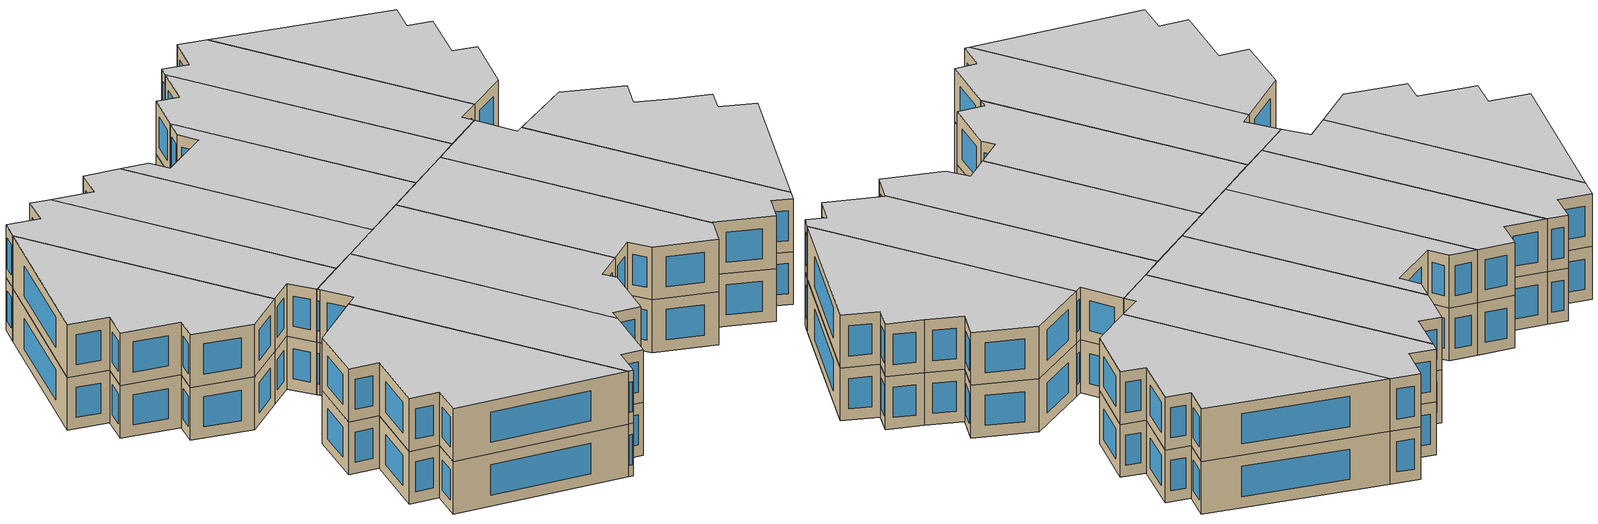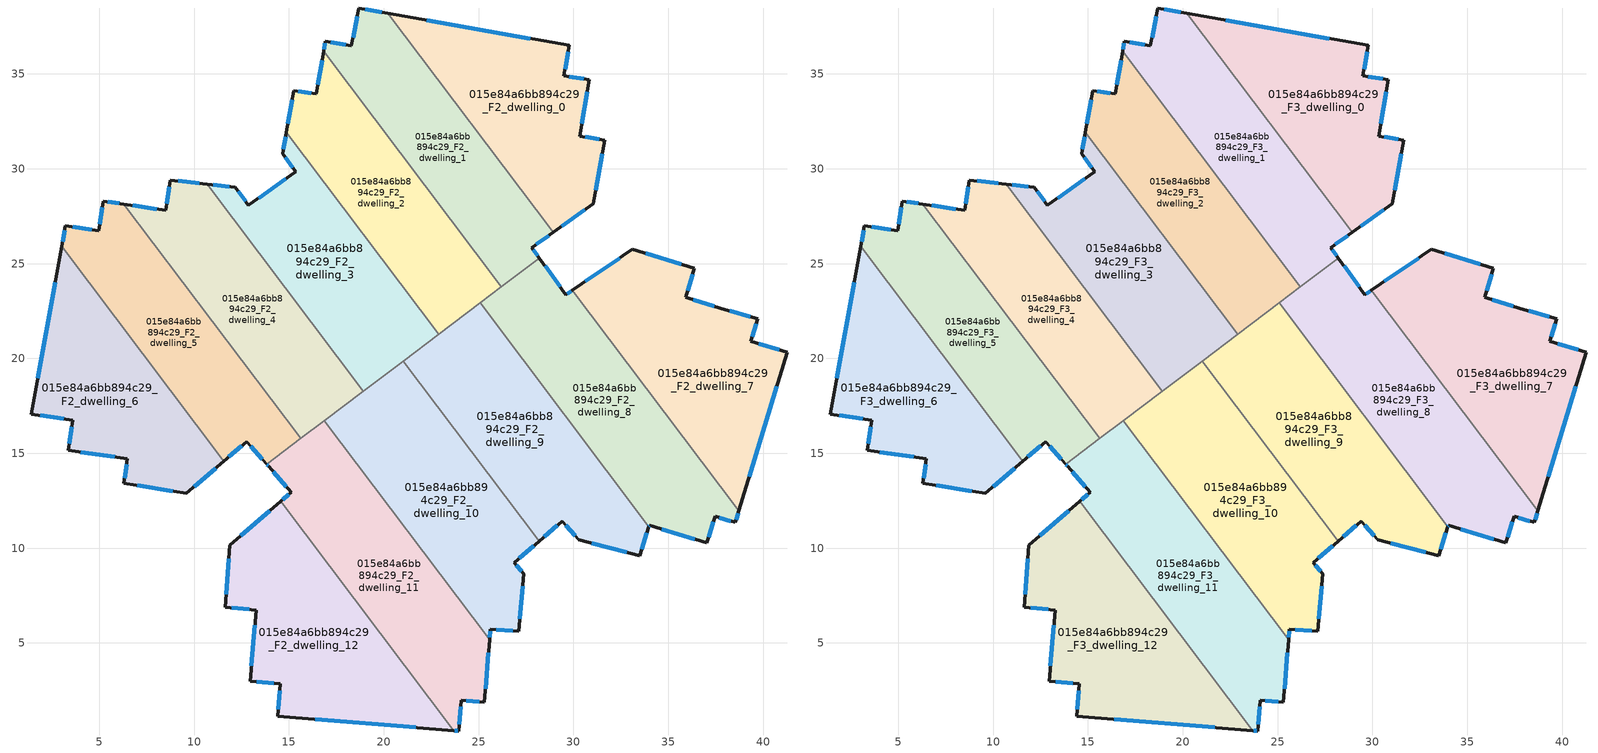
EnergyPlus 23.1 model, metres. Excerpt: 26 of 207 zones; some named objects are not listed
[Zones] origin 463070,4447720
015e84a6bb894c29_F2_dwelling_0
 floor to 015e84a6bb894c29_F1_dwelling_0 (EU_floor_Construction): 29.77,36.5 29.5,34.91 30.83,34.69 30.33,31.73 31.64,31.51 31.04,28.15 28.94,26.65 20.22,38.21 z6
 wall outside (EU_wall_Construction): 28.94,26.65 31.04,28.15 31.64,31.51 30.33,31.73 30.83,34.69 29.5,34.91 29.77,36.5 20.22,38.21 z6:9
 wall to 015e84a6bb894c29_F2_dwelling_1 (EU_wall_Construction): 20.22,38.21 28.94,26.65 z6:9
 window (EU_Window_Construction): 30.44,32.36 30.72,34.05 / 31.36,31.56 30.61,31.68 / 31.17,28.87 31.51,30.79 / 29.39,26.97 30.59,27.83 / 27.73,36.87 22.26,37.84 / 29.56,35.25 29.72,36.16 / 30.54,34.73 29.79,34.86 z6.64:8.36
015e84a6bb894c29_F2_dwelling_1
 floor to 015e84a6bb894c29_F1_dwelling_1 (EU_floor_Construction): 20.22,38.21 28.94,26.65 27.81,25.84 28.21,25.29 26.21,23.78 16.83,36.2 16.92,36.72 18.3,36.49 18.69,38.48 z6
 wall outside (EU_wall_Construction): 20.22,38.21 18.69,38.48 18.3,36.49 16.92,36.72 16.83,36.2 / 28.21,25.29 27.81,25.84 28.94,26.65 z6:9
 wall to 015e84a6bb894c29_F2_dwelling_2 (EU_wall_Construction): 16.83,36.2 26.21,23.78 z6:9
 wall to 015e84a6bb894c29_F2_dwelling_8 (EU_wall_Construction): 26.21,23.78 28.21,25.29 z6:9
 window (EU_Window_Construction): 19.89,38.26 19.02,38.42 / 28.05,26.02 28.69,26.48 / 28.12,25.41 27.89,25.73 / 16.9,36.61 16.85,36.31 / 18,36.54 17.21,36.67 / 18.61,38.05 18.38,36.92 z6.64:8.36
015e84a6bb894c29_F2_dwelling_10
 floor to 015e84a6bb894c29_F1_dwelling_10 (EU_floor_Construction): 21.02,19.86 28.19,10.36 26.87,9.23 27.37,8.64 27.12,5.61 25.62,5.73 25.58,5.18 16.86,16.72 z6
 wall outside (EU_wall_Construction): 25.58,5.18 25.62,5.73 27.12,5.61 27.37,8.64 26.87,9.23 28.19,10.36 z6:9
 wall to 015e84a6bb894c29_F2_dwelling_11 (EU_wall_Construction): 16.86,16.72 25.58,5.18 z6:9
 wall to 015e84a6bb894c29_F2_dwelling_9 (EU_wall_Construction): 28.19,10.36 21.02,19.86 z6:9
 wall to 015e84a6bb894c29_F2_dwelling_3 (EU_wall_Construction): 21.02,19.86 18.92,18.28 z6:9
 wall to 015e84a6bb894c29_F2_dwelling_4 (EU_wall_Construction): 18.92,18.28 16.86,16.73 z6:9
 window (EU_Window_Construction): 25.59,5.3 25.61,5.61 / 27.16,9.48 27.91,10.12 / 27.27,8.77 26.98,9.11 / 27.17,6.26 27.32,7.99 / 25.94,5.71 26.8,5.64 z6.64:8.36
015e84a6bb894c29_F2_dwelling_11
 floor to 015e84a6bb894c29_F1_dwelling_11 (EU_floor_Construction): 16.86,16.72 25.58,5.18 25.31,1.88 24.1,1.98 23.96,0.36 23.68,0.38 14.56,12.46 15.11,12.93 13.92,14.31 13.82,14.43 z6
 wall outside (EU_wall_Construction): 23.68,0.38 23.96,0.36 24.1,1.98 25.31,1.88 25.58,5.18 / 13.82,14.43 13.92,14.31 15.11,12.93 14.56,12.46 z6:9
 wall to 015e84a6bb894c29_F2_dwelling_12 (EU_wall_Construction): 14.56,12.46 23.68,0.38 z6:9
 wall to 015e84a6bb894c29_F2_dwelling_5 (EU_wall_Construction): 15.61,15.78 13.82,14.43 z6:9
 wall to 015e84a6bb894c29_F2_dwelling_4 (EU_wall_Construction): 16.86,16.72 15.61,15.78 z6:9
 window (EU_Window_Construction): 23.74,0.38 23.9,0.36 / 14.99,12.83 14.68,12.56 / 14.18,14.02 14.86,13.23 / 13.84,14.41 13.9,14.34 / 25.36,2.59 25.52,4.47 / 24.36,1.96 25.05,1.9 / 23.99,0.7 24.07,1.63 z6.64:8.36
015e84a6bb894c29_F2_dwelling_12
 floor to 015e84a6bb894c29_F1_dwelling_12 (EU_floor_Construction): 14.56,12.46 23.68,0.38 14.4,1.14 14.55,2.86 12.96,2.99 13.27,6.74 11.63,6.88 11.88,10.15 z6
 wall outside (EU_wall_Construction): 14.56,12.46 11.88,10.15 11.63,6.88 13.27,6.74 12.96,2.99 14.55,2.86 14.4,1.14 23.68,0.38 z6:9
 window (EU_Window_Construction): 13.2,5.93 13.02,3.79 / 11.98,6.85 12.92,6.77 / 11.82,9.45 11.68,7.58 / 13.99,11.97 12.45,10.65 / 16.39,0.97 21.69,0.54 / 14.52,2.49 14.44,1.5 / 13.3,2.96 14.21,2.88 z6.64:8.36
015e84a6bb894c29_F2_dwelling_2
 floor to 015e84a6bb894c29_F1_dwelling_2 (EU_floor_Construction): 16.83,36.2 26.21,23.78 22.89,21.28 14.86,31.91 15.25,34.12 16.45,33.95 z6
 wall outside (EU_wall_Construction): 16.83,36.2 16.45,33.95 15.25,34.12 14.86,31.91 z6:9
 wall to 015e84a6bb894c29_F2_dwelling_3 (EU_wall_Construction): 14.86,31.91 22.89,21.28 z6:9
 wall to 015e84a6bb894c29_F2_dwelling_9 (EU_wall_Construction): 22.89,21.28 25.08,22.93 z6:9
 wall to 015e84a6bb894c29_F2_dwelling_8 (EU_wall_Construction): 25.08,22.92 26.21,23.78 z6:9
 window (EU_Window_Construction): 15.16,33.65 14.94,32.39 / 16.19,33.99 15.5,34.08 / 16.75,35.72 16.53,34.43 z6.64:8.36
015e84a6bb894c29_F2_dwelling_3
 floor to 015e84a6bb894c29_F1_dwelling_3 (EU_floor_Construction): 15.35,29.85 14.67,30.8 14.86,31.91 22.89,21.28 18.92,18.28 10.68,29.19 12.17,29.02 12.87,28.07 z6
 wall outside (EU_wall_Construction): 14.86,31.91 14.67,30.8 15.35,29.85 12.87,28.07 12.17,29.02 10.68,29.19 z6:9
 wall to 015e84a6bb894c29_F2_dwelling_4 (EU_wall_Construction): 10.68,29.19 18.92,18.28 z6:9
 wall to 015e84a6bb894c29_F2_dwelling_9 (EU_wall_Construction): 21.02,19.86 22.89,21.27 z6:9
 window (EU_Window_Construction): 14.81,30.6 15.21,30.05 / 14.82,31.68 14.71,31.04 / 11.85,29.05 11,29.15 / 12.72,28.27 12.32,28.82 / 14.82,29.47 13.4,28.45 z6.64:8.36
015e84a6bb894c29_F2_dwelling_4
 floor to 015e84a6bb894c29_F1_dwelling_4 (EU_floor_Construction): 10.68,29.19 18.92,18.28 15.61,15.78 6.29,28.14 8.52,27.8 8.75,29.4 z6
 wall outside (EU_wall_Construction): 10.68,29.19 8.75,29.4 8.52,27.8 6.29,28.14 z6:9
 wall to 015e84a6bb894c29_F2_dwelling_5 (EU_wall_Construction): 6.29,28.14 15.61,15.78 z6:9
 window (EU_Window_Construction): 8.04,27.88 6.77,28.07 / 8.7,29.06 8.57,28.15 / 10.27,29.23 9.17,29.36 z6.64:8.36
015e84a6bb894c29_F2_dwelling_5
 floor to 015e84a6bb894c29_F1_dwelling_5 (EU_floor_Construction): 6.29,28.14 15.61,15.78 13.82,14.43 12.77,15.62 11.57,14.58 3.02,25.91 3.22,27 4.98,26.73 5.21,28.3 z6
 wall outside (EU_wall_Construction): 6.29,28.14 5.21,28.3 4.98,26.73 3.22,27 3.02,25.91 / 11.57,14.58 12.77,15.62 13.82,14.43 z6:9
 wall to 015e84a6bb894c29_F2_dwelling_6 (EU_wall_Construction): 3.02,25.91 11.57,14.58 z6:9
 window (EU_Window_Construction): 4.61,26.79 3.59,26.94 / 5.16,27.96 5.03,27.07 / 6.06,28.17 5.44,28.26 / 13,15.36 13.6,14.69 / 11.83,14.8 12.51,15.4 / 3.17,26.77 3.06,26.14 z6.64:8.36
015e84a6bb894c29_F2_dwelling_6
 floor to 015e84a6bb894c29_F1_dwelling_6 (EU_floor_Construction): 3.02,25.91 11.57,14.58 9.59,12.88 6.29,13.42 6.48,14.71 3.35,15.17 3.59,16.74 1.41,17.06 z6
 wall outside (EU_wall_Construction): 3.02,25.91 1.41,17.06 3.59,16.74 3.35,15.17 6.48,14.71 6.29,13.42 9.59,12.88 11.57,14.58 z6:9
 window (EU_Window_Construction): 4.02,15.07 5.81,14.8 / 3.54,16.4 3.4,15.5 / 1.88,16.99 3.12,16.81 / 2.68,24.02 1.76,18.96 / 10.02,13.25 11.15,14.22 / 7,13.3 8.88,13 / 6.44,14.43 6.33,13.69 z6.64:8.36
015e84a6bb894c29_F2_dwelling_7
 floor to 015e84a6bb894c29_F1_dwelling_7 (EU_floor_Construction): 39.72,22.08 39.36,20.91 41.27,20.33 38.72,11.98 29.95,23.61 33.11,25.75 36.38,24.76 35.92,23.23 37.83,22.62 z6
 wall outside (EU_wall_Construction): 38.72,11.98 41.27,20.33 39.36,20.91 39.72,22.08 37.83,22.62 35.92,23.23 36.38,24.76 33.11,25.75 29.95,23.61 z6:9
 wall to 015e84a6bb894c29_F2_dwelling_8 (EU_wall_Construction): 29.95,23.61 38.72,11.98 z6:9
 window (EU_Window_Construction): 37.42,22.75 36.33,23.1 / 39.31,22.2 38.23,22.51 / 39.44,21.16 39.64,21.83 / 40.86,20.45 39.77,20.78 / 39.27,13.77 40.73,18.54 / 32.43,25.29 30.63,24.07 / 35.68,24.97 33.81,25.54 / 36.02,23.56 36.28,24.43 z6.64:8.36
015e84a6bb894c29_F2_dwelling_8
 floor to 015e84a6bb894c29_F1_dwelling_8 (EU_floor_Construction): 29.95,23.61 38.72,11.98 38.53,11.35 37.47,11.68 37.04,10.28 33.99,11.2 33.97,11.13 25.08,22.92 28.21,25.29 29.59,23.36 z6
 wall outside (EU_wall_Construction): 33.97,11.13 33.99,11.2 37.04,10.28 37.47,11.68 38.53,11.35 38.72,11.98 / 29.95,23.61 29.59,23.36 28.21,25.29 z6:9
 wall to 015e84a6bb894c29_F2_dwelling_9 (EU_wall_Construction): 25.08,22.92 33.97,11.13 z6:9
 window (EU_Window_Construction): 38.57,11.49 38.68,11.84 / 37.7,11.61 38.3,11.42 / 37.13,10.58 37.38,11.38 / 34.64,11 36.38,10.48 / 33.98,11.15 33.99,11.18 / 29.29,23.77 28.5,24.88 / 29.87,23.55 29.67,23.41 z6.64:8.36
015e84a6bb894c29_F2_dwelling_9
 floor to 015e84a6bb894c29_F1_dwelling_9 (EU_floor_Construction): 25.08,22.92 33.97,11.13 33.5,9.6 30.27,10.44 29.41,11.42 28.19,10.36 21.02,19.86 z6
 wall outside (EU_wall_Construction): 28.19,10.36 29.41,11.42 30.27,10.44 33.5,9.6 33.97,11.13 z6:9
 window (EU_Window_Construction): 30.96,10.26 32.81,9.78 / 29.6,11.21 30.08,10.65 / 28.45,10.59 29.15,11.19 / 33.6,9.93 33.87,10.81 z6.64:8.36
015e84a6bb894c29_F3_dwelling_0
 floor to 015e84a6bb894c29_F2_dwelling_0 (EU_floor_Construction): 29.77,36.5 29.5,34.91 30.83,34.69 30.33,31.73 31.64,31.51 31.04,28.15 28.94,26.65 20.22,38.21 z9
 wall outside (EU_wall_Construction): 28.94,26.65 31.04,28.15 31.64,31.51 30.33,31.73 30.83,34.69 29.5,34.91 29.77,36.5 20.22,38.21 z9:12
 wall to 015e84a6bb894c29_F3_dwelling_1 (EU_wall_Construction): 20.22,38.21 28.94,26.65 z9:12
 window (EU_Window_Construction): 30.44,32.36 30.72,34.05 / 31.36,31.56 30.61,31.68 / 31.17,28.87 31.51,30.79 / 29.39,26.97 30.59,27.83 / 27.73,36.87 22.26,37.84 / 29.56,35.25 29.72,36.16 / 30.54,34.73 29.79,34.86 z9.64:11.36
 ceiling to 015e84a6bb894c29_F4_dwelling_0 (EU_floor_Construction): 31.04,28.15 31.64,31.51 30.33,31.73 30.83,34.69 29.5,34.91 29.77,36.5 20.22,38.21 28.94,26.65 z12
015e84a6bb894c29_F3_dwelling_1
 floor to 015e84a6bb894c29_F2_dwelling_1 (EU_floor_Construction): 20.22,38.21 28.94,26.65 27.81,25.84 28.21,25.29 26.21,23.78 16.83,36.2 16.92,36.72 18.3,36.49 18.69,38.48 z9
 wall outside (EU_wall_Construction): 20.22,38.21 18.69,38.48 18.3,36.49 16.92,36.72 16.83,36.2 / 28.21,25.29 27.81,25.84 28.94,26.65 z9:12
 wall to 015e84a6bb894c29_F3_dwelling_2 (EU_wall_Construction): 16.83,36.2 26.21,23.78 z9:12
 wall to 015e84a6bb894c29_F3_dwelling_8 (EU_wall_Construction): 26.21,23.78 28.21,25.29 z9:12
 window (EU_Window_Construction): 19.89,38.26 19.02,38.42 / 28.05,26.02 28.69,26.48 / 28.12,25.41 27.89,25.73 / 16.9,36.61 16.85,36.31 / 18,36.54 17.21,36.67 / 18.61,38.05 18.38,36.92 z9.64:11.36
 ceiling to 015e84a6bb894c29_F4_dwelling_1 (EU_floor_Construction): 28.21,25.29 27.81,25.84 28.94,26.65 20.22,38.21 18.69,38.48 18.3,36.49 16.92,36.72 16.83,36.2 26.21,23.78 z12
015e84a6bb894c29_F3_dwelling_10
 floor to 015e84a6bb894c29_F2_dwelling_10 (EU_floor_Construction): 21.02,19.86 28.19,10.36 26.87,9.23 27.37,8.64 27.12,5.61 25.62,5.73 25.58,5.18 16.86,16.72 z9
 wall outside (EU_wall_Construction): 25.58,5.18 25.62,5.73 27.12,5.61 27.37,8.64 26.87,9.23 28.19,10.36 z9:12
 wall to 015e84a6bb894c29_F3_dwelling_11 (EU_wall_Construction): 16.86,16.72 25.58,5.18 z9:12
 wall to 015e84a6bb894c29_F3_dwelling_9 (EU_wall_Construction): 28.19,10.36 21.02,19.86 z9:12
 wall to 015e84a6bb894c29_F3_dwelling_3 (EU_wall_Construction): 21.02,19.86 18.92,18.28 z9:12
 wall to 015e84a6bb894c29_F3_dwelling_4 (EU_wall_Construction): 18.92,18.28 16.86,16.73 z9:12
 window (EU_Window_Construction): 25.59,5.3 25.61,5.61 / 27.16,9.48 27.91,10.12 / 27.27,8.77 26.98,9.11 / 27.17,6.26 27.32,7.99 / 25.94,5.71 26.8,5.64 z9.64:11.36
 ceiling to 015e84a6bb894c29_F4_dwelling_10 (EU_floor_Construction): 27.12,5.61 27.37,8.64 26.87,9.23 28.19,10.36 21.02,19.86 16.86,16.72 25.58,5.18 25.62,5.73 z12
015e84a6bb894c29_F3_dwelling_11
 floor to 015e84a6bb894c29_F2_dwelling_11 (EU_floor_Construction): 16.86,16.72 25.58,5.18 25.31,1.88 24.1,1.98 23.96,0.36 23.68,0.38 14.56,12.46 15.11,12.93 13.92,14.31 13.82,14.43 z9
 wall outside (EU_wall_Construction): 23.68,0.38 23.96,0.36 24.1,1.98 25.31,1.88 25.58,5.18 / 13.82,14.43 13.92,14.31 15.11,12.93 14.56,12.46 z9:12
 wall to 015e84a6bb894c29_F3_dwelling_12 (EU_wall_Construction): 14.56,12.46 23.68,0.38 z9:12
 wall to 015e84a6bb894c29_F3_dwelling_5 (EU_wall_Construction): 15.61,15.78 13.82,14.43 z9:12
 wall to 015e84a6bb894c29_F3_dwelling_4 (EU_wall_Construction): 16.86,16.72 15.61,15.78 z9:12
 window (EU_Window_Construction): 23.74,0.38 23.9,0.36 / 14.99,12.83 14.68,12.56 / 14.18,14.02 14.86,13.23 / 13.84,14.41 13.9,14.34 / 25.36,2.59 25.52,4.47 / 24.36,1.96 25.05,1.9 / 23.99,0.7 24.07,1.63 z9.64:11.36
 ceiling to 015e84a6bb894c29_F4_dwelling_11 (EU_floor_Construction): 25.31,1.88 25.58,5.18 16.86,16.72 13.82,14.43 13.92,14.31 15.11,12.93 14.56,12.46 23.68,0.38 23.96,0.36 24.1,1.98 z12
015e84a6bb894c29_F3_dwelling_12
 floor to 015e84a6bb894c29_F2_dwelling_12 (EU_floor_Construction): 14.56,12.46 23.68,0.38 14.4,1.14 14.55,2.86 12.96,2.99 13.27,6.74 11.63,6.88 11.88,10.15 z9
 wall outside (EU_wall_Construction): 14.56,12.46 11.88,10.15 11.63,6.88 13.27,6.74 12.96,2.99 14.55,2.86 14.4,1.14 23.68,0.38 z9:12
 window (EU_Window_Construction): 13.2,5.93 13.02,3.79 / 11.98,6.85 12.92,6.77 / 11.82,9.45 11.68,7.58 / 13.99,11.97 12.45,10.65 / 16.39,0.97 21.69,0.54 / 14.52,2.49 14.44,1.5 / 13.3,2.96 14.21,2.88 z9.64:11.36
 ceiling to 015e84a6bb894c29_F4_dwelling_12 (EU_floor_Construction): 23.68,0.38 14.56,12.46 11.88,10.15 11.63,6.88 13.27,6.74 12.96,2.99 14.55,2.86 14.4,1.14 z12
015e84a6bb894c29_F3_dwelling_2
 floor to 015e84a6bb894c29_F2_dwelling_2 (EU_floor_Construction): 16.83,36.2 26.21,23.78 22.89,21.28 14.86,31.91 15.25,34.12 16.45,33.95 z9
 wall outside (EU_wall_Construction): 16.83,36.2 16.45,33.95 15.25,34.12 14.86,31.91 z9:12
 wall to 015e84a6bb894c29_F3_dwelling_3 (EU_wall_Construction): 14.86,31.91 22.89,21.28 z9:12
 wall to 015e84a6bb894c29_F3_dwelling_9 (EU_wall_Construction): 22.89,21.28 25.08,22.93 z9:12
 wall to 015e84a6bb894c29_F3_dwelling_8 (EU_wall_Construction): 25.08,22.92 26.21,23.78 z9:12
 window (EU_Window_Construction): 15.16,33.65 14.94,32.39 / 16.19,33.99 15.5,34.08 / 16.75,35.72 16.53,34.43 z9.64:11.36
 ceiling to 015e84a6bb894c29_F4_dwelling_2 (EU_floor_Construction): 26.21,23.78 16.83,36.2 16.45,33.95 15.25,34.12 14.86,31.91 22.89,21.28 z12
015e84a6bb894c29_F3_dwelling_3
 floor to 015e84a6bb894c29_F2_dwelling_3 (EU_floor_Construction): 15.35,29.85 14.67,30.8 14.86,31.91 22.89,21.28 18.92,18.28 10.68,29.19 12.17,29.02 12.87,28.07 z9
 wall outside (EU_wall_Construction): 14.86,31.91 14.67,30.8 15.35,29.85 12.87,28.07 12.17,29.02 10.68,29.19 z9:12
 wall to 015e84a6bb894c29_F3_dwelling_4 (EU_wall_Construction): 10.68,29.19 18.92,18.28 z9:12
 wall to 015e84a6bb894c29_F3_dwelling_9 (EU_wall_Construction): 21.02,19.86 22.89,21.27 z9:12
 window (EU_Window_Construction): 14.81,30.6 15.21,30.05 / 14.82,31.68 14.71,31.04 / 11.85,29.05 11,29.15 / 12.72,28.27 12.32,28.82 / 14.82,29.47 13.4,28.45 z9.64:11.36
 ceiling to 015e84a6bb894c29_F4_dwelling_3 (EU_floor_Construction): 22.89,21.28 14.86,31.91 14.67,30.8 15.35,29.85 12.87,28.07 12.17,29.02 10.68,29.19 18.92,18.28 z12
015e84a6bb894c29_F3_dwelling_4
 floor to 015e84a6bb894c29_F2_dwelling_4 (EU_floor_Construction): 10.68,29.19 18.92,18.28 15.61,15.78 6.29,28.14 8.52,27.8 8.75,29.4 z9
 wall outside (EU_wall_Construction): 10.68,29.19 8.75,29.4 8.52,27.8 6.29,28.14 z9:12
 wall to 015e84a6bb894c29_F3_dwelling_5 (EU_wall_Construction): 6.29,28.14 15.61,15.78 z9:12
 window (EU_Window_Construction): 8.04,27.88 6.77,28.07 / 8.7,29.06 8.57,28.15 / 10.27,29.23 9.17,29.36 z9.64:11.36
 ceiling to 015e84a6bb894c29_F4_dwelling_4 (EU_floor_Construction): 18.92,18.28 10.68,29.19 8.75,29.4 8.52,27.8 6.29,28.14 15.61,15.78 z12
015e84a6bb894c29_F3_dwelling_5
 floor to 015e84a6bb894c29_F2_dwelling_5 (EU_floor_Construction): 6.29,28.14 15.61,15.78 13.82,14.43 12.77,15.62 11.57,14.58 3.02,25.91 3.22,27 4.98,26.73 5.21,28.3 z9
 wall outside (EU_wall_Construction): 6.29,28.14 5.21,28.3 4.98,26.73 3.22,27 3.02,25.91 / 11.57,14.58 12.77,15.62 13.82,14.43 z9:12
 wall to 015e84a6bb894c29_F3_dwelling_6 (EU_wall_Construction): 3.02,25.91 11.57,14.58 z9:12
 window (EU_Window_Construction): 4.61,26.79 3.59,26.94 / 5.16,27.96 5.03,27.07 / 6.06,28.17 5.44,28.26 / 13,15.36 13.6,14.69 / 11.83,14.8 12.51,15.4 / 3.17,26.77 3.06,26.14 z9.64:11.36
 ceiling to 015e84a6bb894c29_F4_dwelling_5 (EU_floor_Construction): 15.61,15.78 6.29,28.14 5.21,28.3 4.98,26.73 3.22,27 3.02,25.91 11.57,14.58 12.77,15.62 13.82,14.43 z12
015e84a6bb894c29_F3_dwelling_6
 floor to 015e84a6bb894c29_F2_dwelling_6 (EU_floor_Construction): 3.02,25.91 11.57,14.58 9.59,12.88 6.29,13.42 6.48,14.71 3.35,15.17 3.59,16.74 1.41,17.06 z9
 wall outside (EU_wall_Construction): 3.02,25.91 1.41,17.06 3.59,16.74 3.35,15.17 6.48,14.71 6.29,13.42 9.59,12.88 11.57,14.58 z9:12
 window (EU_Window_Construction): 4.02,15.07 5.81,14.8 / 3.54,16.4 3.4,15.5 / 1.88,16.99 3.12,16.81 / 2.68,24.02 1.76,18.96 / 10.02,13.25 11.15,14.22 / 7,13.3 8.88,13 / 6.44,14.43 6.33,13.69 z9.64:11.36
 ceiling to 015e84a6bb894c29_F4_dwelling_6 (EU_floor_Construction): 11.57,14.58 3.02,25.91 1.41,17.06 3.59,16.74 3.35,15.17 6.48,14.71 6.29,13.42 9.59,12.88 z12
015e84a6bb894c29_F3_dwelling_7
 floor to 015e84a6bb894c29_F2_dwelling_7 (EU_floor_Construction): 39.72,22.08 39.36,20.91 41.27,20.33 38.72,11.98 29.95,23.61 33.11,25.75 36.38,24.76 35.92,23.23 37.83,22.62 z9
 wall outside (EU_wall_Construction): 38.72,11.98 41.27,20.33 39.36,20.91 39.72,22.08 37.83,22.62 35.92,23.23 36.38,24.76 33.11,25.75 29.95,23.61 z9:12
 wall to 015e84a6bb894c29_F3_dwelling_8 (EU_wall_Construction): 29.95,23.61 38.72,11.98 z9:12
 window (EU_Window_Construction): 37.42,22.75 36.33,23.1 / 39.31,22.2 38.23,22.51 / 39.44,21.16 39.64,21.83 / 40.86,20.45 39.77,20.78 / 39.27,13.77 40.73,18.54 / 32.43,25.29 30.63,24.07 / 35.68,24.97 33.81,25.54 / 36.02,23.56 36.28,24.43 z9.64:11.36
 ceiling to 015e84a6bb894c29_F4_dwelling_7 (EU_floor_Construction): 38.72,11.98 41.27,20.33 39.36,20.91 39.72,22.08 37.83,22.62 35.92,23.23 36.38,24.76 33.11,25.75 29.95,23.61 z12
015e84a6bb894c29_F3_dwelling_8
 floor to 015e84a6bb894c29_F2_dwelling_8 (EU_floor_Construction): 29.95,23.61 38.72,11.98 38.53,11.35 37.47,11.68 37.04,10.28 33.99,11.2 33.97,11.13 25.08,22.92 28.21,25.29 29.59,23.36 z9
 wall outside (EU_wall_Construction): 33.97,11.13 33.99,11.2 37.04,10.28 37.47,11.68 38.53,11.35 38.72,11.98 / 29.95,23.61 29.59,23.36 28.21,25.29 z9:12
 wall to 015e84a6bb894c29_F3_dwelling_9 (EU_wall_Construction): 25.08,22.92 33.97,11.13 z9:12
 window (EU_Window_Construction): 38.57,11.49 38.68,11.84 / 37.7,11.61 38.3,11.42 / 37.13,10.58 37.38,11.38 / 34.64,11 36.38,10.48 / 33.98,11.15 33.99,11.18 / 29.29,23.77 28.5,24.88 / 29.87,23.55 29.67,23.41 z9.64:11.36
 ceiling to 015e84a6bb894c29_F4_dwelling_8 (EU_floor_Construction): 38.53,11.35 38.72,11.98 29.95,23.61 29.59,23.36 28.21,25.29 25.08,22.92 33.97,11.13 33.99,11.2 37.04,10.28 37.47,11.68 z12
015e84a6bb894c29_F3_dwelling_9
 floor to 015e84a6bb894c29_F2_dwelling_9 (EU_floor_Construction): 25.08,22.92 33.97,11.13 33.5,9.6 30.27,10.44 29.41,11.42 28.19,10.36 21.02,19.86 z9
 wall outside (EU_wall_Construction): 28.19,10.36 29.41,11.42 30.27,10.44 33.5,9.6 33.97,11.13 z9:12
 window (EU_Window_Construction): 30.96,10.26 32.81,9.78 / 29.6,11.21 30.08,10.65 / 28.45,10.59 29.15,11.19 / 33.6,9.93 33.87,10.81 z9.64:11.36
 ceiling to 015e84a6bb894c29_F4_dwelling_9 (EU_floor_Construction): 33.5,9.6 33.97,11.13 25.08,22.92 21.02,19.86 28.19,10.36 29.41,11.42 30.27,10.44 z12
[Building]
EU S2 Campaign: North Axis=0; Terrain=City; Solar Distribution=FullExterior
[Site:Location]
Yerevan-Zvartnots.Intl.AP: Latitude=40.15; Longitude=44.383; Time Zone=4; Elevation=854
[SizingPeriod:WeatherFileDays]
AnnualSizingPeriod: Begin Month=1; Begin Day of Month=1; End Month=12; End Day of Month=31; Day of Week for Start Day=Monday; Use Weather File Daylight Saving Period=No; Use Weather File Rain and Snow Indicators=No
[MATERIAL]
EU_InternalMass_Material: Roughness=MediumRough; Thickness=0.1; Conductivity=1; Density=1800; Specific Heat=900; Thermal Absorptance=0.9; Solar Absorptance=0.7; Visible Absorptance=0.7
[MATERIAL:NOMASS] Roughness=MediumRough; Thermal Absorptance=0.9; Solar Absorptance=0.7; Visible Absorptance=0.7
Name | Thermal Resistance
EU_wall_NoMass | 1.05043
EU_floor_NoMass | 0.478065
[WINDOWMATERIAL:SIMPLEGLAZINGSYSTEM]
EU_Window_SimpleGlazing: UFactor=2.5566; Solar Heat Gain Coefficient=0.75; Visible Transmittance=0.75
[CONSTRUCTION]
EU_wall_Construction: EU_wall_NoMass
EU_floor_Construction: EU_floor_NoMass
EU_Window_Construction: EU_Window_SimpleGlazing
EU_InternalMass_Construction: EU_InternalMass_Material
[ZONE] Type=1; Multiplier=1; Ceiling Height=autocalculate; Floor Area=autocalculate; Part of Total Floor Area=Yes
Name | Volume
015e84a6bb894c29_F2_dwelling_0; 015e84a6bb894c29_F3_dwelling_0 | 179.992
015e84a6bb894c29_F2_dwelling_1; 015e84a6bb894c29_F3_dwelling_1; 015e84a6bb894c29_F2_dwelling_6; 015e84a6bb894c29_F3_dwelling_6 | 180.014
015e84a6bb894c29_F2_dwelling_10; 015e84a6bb894c29_F3_dwelling_10 | 210.014
015e84a6bb894c29_F2_dwelling_11; 015e84a6bb894c29_F3_dwelling_11 | 210.02
015e84a6bb894c29_F2_dwelling_12; 015e84a6bb894c29_F3_dwelling_12 | 209.98
015e84a6bb894c29_F2_dwelling_2; 015e84a6bb894c29_F3_dwelling_2 | 180.025
015e84a6bb894c29_F2_dwelling_3; 015e84a6bb894c29_F3_dwelling_3 | 179.989
015e84a6bb894c29_F2_dwelling_4; 015e84a6bb894c29_F3_dwelling_4; 015e84a6bb894c29_F2_dwelling_5; 015e84a6bb894c29_F3_dwelling_5 | 180
015e84a6bb894c29_F2_dwelling_7; 015e84a6bb894c29_F3_dwelling_7 | 210
015e84a6bb894c29_F2_dwelling_8; 015e84a6bb894c29_F3_dwelling_8 | 210.012
015e84a6bb894c29_F2_dwelling_9; 015e84a6bb894c29_F3_dwelling_9 | 210.008
[INTERNALMASS] Construction=EU_InternalMass_Construction
Name | Zone or ZoneList | Surface Area
015e84a6bb894c29_F2_dwelling_0_EU_InternalMass | 015e84a6bb894c29_F2_dwelling_0 | 59.9974
015e84a6bb894c29_F2_dwelling_1_EU_InternalMass | 015e84a6bb894c29_F2_dwelling_1 | 60.0046
015e84a6bb894c29_F2_dwelling_2_EU_InternalMass | 015e84a6bb894c29_F2_dwelling_2 | 60.0084
015e84a6bb894c29_F2_dwelling_3_EU_InternalMass | 015e84a6bb894c29_F2_dwelling_3 | 59.9963
015e84a6bb894c29_F2_dwelling_4_EU_InternalMass | 015e84a6bb894c29_F2_dwelling_4 | 60.0001
015e84a6bb894c29_F2_dwelling_5_EU_InternalMass | 015e84a6bb894c29_F2_dwelling_5 | 59.9999
015e84a6bb894c29_F2_dwelling_6_EU_InternalMass | 015e84a6bb894c29_F2_dwelling_6 | 60.0045
015e84a6bb894c29_F2_dwelling_7_EU_InternalMass | 015e84a6bb894c29_F2_dwelling_7 | 69.9996
015e84a6bb894c29_F2_dwelling_8_EU_InternalMass | 015e84a6bb894c29_F2_dwelling_8 | 70.004
015e84a6bb894c29_F2_dwelling_9_EU_InternalMass | 015e84a6bb894c29_F2_dwelling_9 | 70.0026
015e84a6bb894c29_F2_dwelling_10_EU_InternalMass | 015e84a6bb894c29_F2_dwelling_10 | 70.0049
015e84a6bb894c29_F2_dwelling_11_EU_InternalMass | 015e84a6bb894c29_F2_dwelling_11 | 70.0067
015e84a6bb894c29_F2_dwelling_12_EU_InternalMass | 015e84a6bb894c29_F2_dwelling_12 | 69.993
015e84a6bb894c29_F3_dwelling_0_EU_InternalMass | 015e84a6bb894c29_F3_dwelling_0 | 59.9974
015e84a6bb894c29_F3_dwelling_1_EU_InternalMass | 015e84a6bb894c29_F3_dwelling_1 | 60.0046
015e84a6bb894c29_F3_dwelling_2_EU_InternalMass | 015e84a6bb894c29_F3_dwelling_2 | 60.0084
015e84a6bb894c29_F3_dwelling_3_EU_InternalMass | 015e84a6bb894c29_F3_dwelling_3 | 59.9963
015e84a6bb894c29_F3_dwelling_4_EU_InternalMass | 015e84a6bb894c29_F3_dwelling_4 | 60.0001
015e84a6bb894c29_F3_dwelling_5_EU_InternalMass | 015e84a6bb894c29_F3_dwelling_5 | 59.9999
015e84a6bb894c29_F3_dwelling_6_EU_InternalMass | 015e84a6bb894c29_F3_dwelling_6 | 60.0045
015e84a6bb894c29_F3_dwelling_7_EU_InternalMass | 015e84a6bb894c29_F3_dwelling_7 | 69.9996
015e84a6bb894c29_F3_dwelling_8_EU_InternalMass | 015e84a6bb894c29_F3_dwelling_8 | 70.004
015e84a6bb894c29_F3_dwelling_9_EU_InternalMass | 015e84a6bb894c29_F3_dwelling_9 | 70.0026
015e84a6bb894c29_F3_dwelling_10_EU_InternalMass | 015e84a6bb894c29_F3_dwelling_10 | 70.0049
015e84a6bb894c29_F3_dwelling_11_EU_InternalMass | 015e84a6bb894c29_F3_dwelling_11 | 70.0067
015e84a6bb894c29_F3_dwelling_12_EU_InternalMass | 015e84a6bb894c29_F3_dwelling_12 | 69.993
[OTHEREQUIPMENT] Fuel Type=Electricity; Design Level Calculation Method=Watts/Area; Power per Zone Floor Area=1; Fraction Latent=0; Fraction Radiant=0; Fraction Lost=0; Carbon Dioxide Generation Rate=0; EndUse Subcategory=EU_Step8_InternalGains
Name | Zone or ZoneList or Space or SpaceList | Schedule
EU_Step8_InternalGain_015e84a6bb894c29_F2_dwelling_0_f000 | 015e84a6bb894c29_F2_dwelling_0 | EU_Step8_GainSchedule_015e84a6bb894c29_F2_dwelling_0_f000
EU_Step8_InternalGain_015e84a6bb894c29_F2_dwelling_1_f000 | 015e84a6bb894c29_F2_dwelling_1 | EU_Step8_GainSchedule_015e84a6bb894c29_F2_dwelling_1_f000
EU_Step8_InternalGain_015e84a6bb894c29_F2_dwelling_2_f000 | 015e84a6bb894c29_F2_dwelling_2 | EU_Step8_GainSchedule_015e84a6bb894c29_F2_dwelling_2_f000
EU_Step8_InternalGain_015e84a6bb894c29_F2_dwelling_3_f000 | 015e84a6bb894c29_F2_dwelling_3 | EU_Step8_GainSchedule_015e84a6bb894c29_F2_dwelling_3_f000
EU_Step8_InternalGain_015e84a6bb894c29_F2_dwelling_4_f000 | 015e84a6bb894c29_F2_dwelling_4 | EU_Step8_GainSchedule_015e84a6bb894c29_F2_dwelling_4_f000
EU_Step8_InternalGain_015e84a6bb894c29_F2_dwelling_5_f000 | 015e84a6bb894c29_F2_dwelling_5 | EU_Step8_GainSchedule_015e84a6bb894c29_F2_dwelling_5_f000
EU_Step8_InternalGain_015e84a6bb894c29_F2_dwelling_6_f000 | 015e84a6bb894c29_F2_dwelling_6 | EU_Step8_GainSchedule_015e84a6bb894c29_F2_dwelling_6_f000
EU_Step8_InternalGain_015e84a6bb894c29_F2_dwelling_7_f000 | 015e84a6bb894c29_F2_dwelling_7 | EU_Step8_GainSchedule_015e84a6bb894c29_F2_dwelling_7_f000
EU_Step8_InternalGain_015e84a6bb894c29_F2_dwelling_8_f000 | 015e84a6bb894c29_F2_dwelling_8 | EU_Step8_GainSchedule_015e84a6bb894c29_F2_dwelling_8_f000
EU_Step8_InternalGain_015e84a6bb894c29_F2_dwelling_9_f000 | 015e84a6bb894c29_F2_dwelling_9 | EU_Step8_GainSchedule_015e84a6bb894c29_F2_dwelling_9_f000
EU_Step8_InternalGain_015e84a6bb894c29_F2_dwelling_10_f000 | 015e84a6bb894c29_F2_dwelling_10 | EU_Step8_GainSchedule_015e84a6bb894c29_F2_dwelling_10_f000
EU_Step8_InternalGain_015e84a6bb894c29_F2_dwelling_11_f000 | 015e84a6bb894c29_F2_dwelling_11 | EU_Step8_GainSchedule_015e84a6bb894c29_F2_dwelling_11_f000
EU_Step8_InternalGain_015e84a6bb894c29_F2_dwelling_12_f000 | 015e84a6bb894c29_F2_dwelling_12 | EU_Step8_GainSchedule_015e84a6bb894c29_F2_dwelling_12_f000
EU_Step8_InternalGain_015e84a6bb894c29_F3_dwelling_0_f000 | 015e84a6bb894c29_F3_dwelling_0 | EU_Step8_GainSchedule_015e84a6bb894c29_F3_dwelling_0_f000
EU_Step8_InternalGain_015e84a6bb894c29_F3_dwelling_1_f000 | 015e84a6bb894c29_F3_dwelling_1 | EU_Step8_GainSchedule_015e84a6bb894c29_F3_dwelling_1_f000
EU_Step8_InternalGain_015e84a6bb894c29_F3_dwelling_2_f000 | 015e84a6bb894c29_F3_dwelling_2 | EU_Step8_GainSchedule_015e84a6bb894c29_F3_dwelling_2_f000
EU_Step8_InternalGain_015e84a6bb894c29_F3_dwelling_3_f000 | 015e84a6bb894c29_F3_dwelling_3 | EU_Step8_GainSchedule_015e84a6bb894c29_F3_dwelling_3_f000
EU_Step8_InternalGain_015e84a6bb894c29_F3_dwelling_4_f000 | 015e84a6bb894c29_F3_dwelling_4 | EU_Step8_GainSchedule_015e84a6bb894c29_F3_dwelling_4_f000
EU_Step8_InternalGain_015e84a6bb894c29_F3_dwelling_5_f000 | 015e84a6bb894c29_F3_dwelling_5 | EU_Step8_GainSchedule_015e84a6bb894c29_F3_dwelling_5_f000
EU_Step8_InternalGain_015e84a6bb894c29_F3_dwelling_6_f000 | 015e84a6bb894c29_F3_dwelling_6 | EU_Step8_GainSchedule_015e84a6bb894c29_F3_dwelling_6_f000
EU_Step8_InternalGain_015e84a6bb894c29_F3_dwelling_7_f000 | 015e84a6bb894c29_F3_dwelling_7 | EU_Step8_GainSchedule_015e84a6bb894c29_F3_dwelling_7_f000
EU_Step8_InternalGain_015e84a6bb894c29_F3_dwelling_8_f000 | 015e84a6bb894c29_F3_dwelling_8 | EU_Step8_GainSchedule_015e84a6bb894c29_F3_dwelling_8_f000
EU_Step8_InternalGain_015e84a6bb894c29_F3_dwelling_9_f000 | 015e84a6bb894c29_F3_dwelling_9 | EU_Step8_GainSchedule_015e84a6bb894c29_F3_dwelling_9_f000
EU_Step8_InternalGain_015e84a6bb894c29_F3_dwelling_10_f000 | 015e84a6bb894c29_F3_dwelling_10 | EU_Step8_GainSchedule_015e84a6bb894c29_F3_dwelling_10_f000
EU_Step8_InternalGain_015e84a6bb894c29_F3_dwelling_11_f000 | 015e84a6bb894c29_F3_dwelling_11 | EU_Step8_GainSchedule_015e84a6bb894c29_F3_dwelling_11_f000
EU_Step8_InternalGain_015e84a6bb894c29_F3_dwelling_12_f000 | 015e84a6bb894c29_F3_dwelling_12 | EU_Step8_GainSchedule_015e84a6bb894c29_F3_dwelling_12_f000
[ZONEVENTILATION:DESIGNFLOWRATE] Schedule=EU_AlwaysOn; Design Flow Rate Calculation Method=AirChanges/Hour; Air Changes per Hour=0.557805; Ventilation Type=Natural; Fan Pressure Rise=0; Fan Total Efficiency=1; Constant Term Coefficient=1; Temperature Term Coefficient=0; Velocity Term Coefficient=0; Velocity Squared Term Coefficient=0; Minimum Indoor Temperature=-100; Maximum Indoor Temperature=100; Delta Temperature=-100; Minimum Outdoor Temperature=-100; Maximum Outdoor Temperature=100; Maximum Wind Speed=40
Name | Zone or ZoneList or Space or SpaceList
EU_ConstantAir_015e84a6bb894c29_F2_dwelling_0 | 015e84a6bb894c29_F2_dwelling_0
EU_ConstantAir_015e84a6bb894c29_F2_dwelling_1 | 015e84a6bb894c29_F2_dwelling_1
EU_ConstantAir_015e84a6bb894c29_F2_dwelling_2 | 015e84a6bb894c29_F2_dwelling_2
EU_ConstantAir_015e84a6bb894c29_F2_dwelling_3 | 015e84a6bb894c29_F2_dwelling_3
EU_ConstantAir_015e84a6bb894c29_F2_dwelling_4 | 015e84a6bb894c29_F2_dwelling_4
EU_ConstantAir_015e84a6bb894c29_F2_dwelling_5 | 015e84a6bb894c29_F2_dwelling_5
EU_ConstantAir_015e84a6bb894c29_F2_dwelling_6 | 015e84a6bb894c29_F2_dwelling_6
EU_ConstantAir_015e84a6bb894c29_F2_dwelling_7 | 015e84a6bb894c29_F2_dwelling_7
EU_ConstantAir_015e84a6bb894c29_F2_dwelling_8 | 015e84a6bb894c29_F2_dwelling_8
EU_ConstantAir_015e84a6bb894c29_F2_dwelling_9 | 015e84a6bb894c29_F2_dwelling_9
EU_ConstantAir_015e84a6bb894c29_F2_dwelling_10 | 015e84a6bb894c29_F2_dwelling_10
EU_ConstantAir_015e84a6bb894c29_F2_dwelling_11 | 015e84a6bb894c29_F2_dwelling_11
EU_ConstantAir_015e84a6bb894c29_F2_dwelling_12 | 015e84a6bb894c29_F2_dwelling_12
EU_ConstantAir_015e84a6bb894c29_F3_dwelling_0 | 015e84a6bb894c29_F3_dwelling_0
EU_ConstantAir_015e84a6bb894c29_F3_dwelling_1 | 015e84a6bb894c29_F3_dwelling_1
EU_ConstantAir_015e84a6bb894c29_F3_dwelling_2 | 015e84a6bb894c29_F3_dwelling_2
EU_ConstantAir_015e84a6bb894c29_F3_dwelling_3 | 015e84a6bb894c29_F3_dwelling_3
EU_ConstantAir_015e84a6bb894c29_F3_dwelling_4 | 015e84a6bb894c29_F3_dwelling_4
EU_ConstantAir_015e84a6bb894c29_F3_dwelling_5 | 015e84a6bb894c29_F3_dwelling_5
EU_ConstantAir_015e84a6bb894c29_F3_dwelling_6 | 015e84a6bb894c29_F3_dwelling_6
EU_ConstantAir_015e84a6bb894c29_F3_dwelling_7 | 015e84a6bb894c29_F3_dwelling_7
EU_ConstantAir_015e84a6bb894c29_F3_dwelling_8 | 015e84a6bb894c29_F3_dwelling_8
EU_ConstantAir_015e84a6bb894c29_F3_dwelling_9 | 015e84a6bb894c29_F3_dwelling_9
EU_ConstantAir_015e84a6bb894c29_F3_dwelling_10 | 015e84a6bb894c29_F3_dwelling_10
EU_ConstantAir_015e84a6bb894c29_F3_dwelling_11 | 015e84a6bb894c29_F3_dwelling_11
EU_ConstantAir_015e84a6bb894c29_F3_dwelling_12 | 015e84a6bb894c29_F3_dwelling_12
[HVACTEMPLATE:THERMOSTAT] Constant Heating Setpoint=20; Constant Cooling Setpoint=50
EU_HeatOnly_015e84a6bb894c29_F6_dwelling_0; EU_HeatOnly_015e84a6bb894c29_F6_dwelling_1; EU_HeatOnly_015e84a6bb894c29_F6_dwelling_2; EU_HeatOnly_015e84a6bb894c29_F6_dwelling_3; EU_HeatOnly_015e84a6bb894c29_F6_dwelling_4; EU_HeatOnly_015e84a6bb894c29_F6_dwelling_5; EU_HeatOnly_015e84a6bb894c29_F6_dwelling_6; EU_HeatOnly_015e84a6bb894c29_F6_dwelling_7; EU_HeatOnly_015e84a6bb894c29_F6_dwelling_8; EU_HeatOnly_015e84a6bb894c29_F6_dwelling_9; EU_HeatOnly_015e84a6bb894c29_F6_dwelling_10; EU_HeatOnly_015e84a6bb894c29_F6_dwelling_11; EU_HeatOnly_015e84a6bb894c29_F6_dwelling_12; EU_HeatOnly_015e84a6bb894c29_F7_dwelling_0; EU_HeatOnly_015e84a6bb894c29_F7_dwelling_1; EU_HeatOnly_015e84a6bb894c29_F7_dwelling_2; EU_HeatOnly_015e84a6bb894c29_F7_dwelling_3; EU_HeatOnly_015e84a6bb894c29_F7_dwelling_4; EU_HeatOnly_015e84a6bb894c29_F7_dwelling_5; EU_HeatOnly_015e84a6bb894c29_F7_dwelling_6; EU_HeatOnly_015e84a6bb894c29_F7_dwelling_7; EU_HeatOnly_015e84a6bb894c29_F7_dwelling_8; EU_HeatOnly_015e84a6bb894c29_F7_dwelling_9; EU_HeatOnly_015e84a6bb894c29_F7_dwelling_10; EU_HeatOnly_015e84a6bb894c29_F7_dwelling_11; EU_HeatOnly_015e84a6bb894c29_F7_dwelling_12; EU_HeatOnly_015e84a6bb894c29_F8_dwelling_0; EU_HeatOnly_015e84a6bb894c29_F8_dwelling_1; EU_HeatOnly_015e84a6bb894c29_F8_dwelling_2; EU_HeatOnly_015e84a6bb894c29_F8_dwelling_3; EU_HeatOnly_015e84a6bb894c29_F8_dwelling_4; EU_HeatOnly_015e84a6bb894c29_F8_dwelling_5; EU_HeatOnly_015e84a6bb894c29_F8_dwelling_6; EU_HeatOnly_015e84a6bb894c29_F8_dwelling_7; EU_HeatOnly_015e84a6bb894c29_F8_dwelling_8; EU_HeatOnly_015e84a6bb894c29_F8_dwelling_9; EU_HeatOnly_015e84a6bb894c29_F8_dwelling_10; EU_HeatOnly_015e84a6bb894c29_F8_dwelling_11; EU_HeatOnly_015e84a6bb894c29_F8_dwelling_12; EU_HeatOnly_015e84a6bb894c29_F9_dwelling_0; EU_HeatOnly_015e84a6bb894c29_F9_dwelling_1; EU_HeatOnly_015e84a6bb894c29_F9_dwelling_2; EU_HeatOnly_015e84a6bb894c29_F9_dwelling_3; EU_HeatOnly_015e84a6bb894c29_F9_dwelling_4; EU_HeatOnly_015e84a6bb894c29_F9_dwelling_5; EU_HeatOnly_015e84a6bb894c29_F9_dwelling_6; EU_HeatOnly_015e84a6bb894c29_F9_dwelling_7; EU_HeatOnly_015e84a6bb894c29_F9_dwelling_8; EU_HeatOnly_015e84a6bb894c29_F9_dwelling_9; EU_HeatOnly_015e84a6bb894c29_F9_dwelling_10; EU_HeatOnly_015e84a6bb894c29_F9_dwelling_11; EU_HeatOnly_015e84a6bb894c29_F9_dwelling_12; EU_HeatOnly_015e84a6bb894c29_F10_dwelling_0; EU_HeatOnly_015e84a6bb894c29_F10_dwelling_1; EU_HeatOnly_015e84a6bb894c29_F10_dwelling_2; EU_HeatOnly_015e84a6bb894c29_F10_dwelling_3; EU_HeatOnly_015e84a6bb894c29_F10_dwelling_4; EU_HeatOnly_015e84a6bb894c29_F10_dwelling_5; EU_HeatOnly_015e84a6bb894c29_F10_dwelling_6; EU_HeatOnly_015e84a6bb894c29_F10_dwelling_7; EU_HeatOnly_015e84a6bb894c29_F10_dwelling_8; EU_HeatOnly_015e84a6bb894c29_F10_dwelling_9; EU_HeatOnly_015e84a6bb894c29_F10_dwelling_10; EU_HeatOnly_015e84a6bb894c29_F10_dwelling_11; EU_HeatOnly_015e84a6bb894c29_F10_dwelling_12; EU_HeatOnly_015e84a6bb894c29_F11_dwelling_0; EU_HeatOnly_015e84a6bb894c29_F11_dwelling_1; EU_HeatOnly_015e84a6bb894c29_F11_dwelling_2; EU_HeatOnly_015e84a6bb894c29_F11_dwelling_3
[HVACTEMPLATE:ZONE:IDEALLOADSAIRSYSTEM] System Availability Schedule=EU_AlwaysOn; Maximum Heating Supply Air Temperature=50; Minimum Cooling Supply Air Temperature=13; Maximum Heating Supply Air Humidity Ratio=0.0156; Minimum Cooling Supply Air Humidity Ratio=0.0077; Heating Limit=NoLimit; Cooling Limit=NoLimit; Heating Availability Schedule=EU_AlwaysOn; Cooling Availability Schedule=EU_CoolingOff; Dehumidification Control Type=ConstantSensibleHeatRatio; Cooling Sensible Heat Ratio=0.7; Dehumidification Setpoint=60; Humidification Control Type=None; Humidification Setpoint=30; Outdoor Air Method=None; Outdoor Air Flow Rate per Person=0.00944; Outdoor Air Flow Rate per Zone Floor Area=0; Outdoor Air Flow Rate per Zone=0; Demand Controlled Ventilation Type=None; Outdoor Air Economizer Type=NoEconomizer; Heat Recovery Type=None; Sensible Heat Recovery Effectiveness=0.7; Latent Heat Recovery Effectiveness=0.65
Name | Template Thermostat
015e84a6bb894c29_F2_dwelling_0 | EU_HeatOnly_015e84a6bb894c29_F2_dwelling_0
015e84a6bb894c29_F2_dwelling_1 | EU_HeatOnly_015e84a6bb894c29_F2_dwelling_1
015e84a6bb894c29_F2_dwelling_2 | EU_HeatOnly_015e84a6bb894c29_F2_dwelling_2
015e84a6bb894c29_F2_dwelling_3 | EU_HeatOnly_015e84a6bb894c29_F2_dwelling_3
015e84a6bb894c29_F2_dwelling_4 | EU_HeatOnly_015e84a6bb894c29_F2_dwelling_4
015e84a6bb894c29_F2_dwelling_5 | EU_HeatOnly_015e84a6bb894c29_F2_dwelling_5
015e84a6bb894c29_F2_dwelling_6 | EU_HeatOnly_015e84a6bb894c29_F2_dwelling_6
015e84a6bb894c29_F2_dwelling_7 | EU_HeatOnly_015e84a6bb894c29_F2_dwelling_7
015e84a6bb894c29_F2_dwelling_8 | EU_HeatOnly_015e84a6bb894c29_F2_dwelling_8
015e84a6bb894c29_F2_dwelling_9 | EU_HeatOnly_015e84a6bb894c29_F2_dwelling_9
015e84a6bb894c29_F2_dwelling_10 | EU_HeatOnly_015e84a6bb894c29_F2_dwelling_10
015e84a6bb894c29_F2_dwelling_11 | EU_HeatOnly_015e84a6bb894c29_F2_dwelling_11
015e84a6bb894c29_F2_dwelling_12 | EU_HeatOnly_015e84a6bb894c29_F2_dwelling_12
015e84a6bb894c29_F3_dwelling_0 | EU_HeatOnly_015e84a6bb894c29_F3_dwelling_0
015e84a6bb894c29_F3_dwelling_1 | EU_HeatOnly_015e84a6bb894c29_F3_dwelling_1
015e84a6bb894c29_F3_dwelling_2 | EU_HeatOnly_015e84a6bb894c29_F3_dwelling_2
015e84a6bb894c29_F3_dwelling_3 | EU_HeatOnly_015e84a6bb894c29_F3_dwelling_3
015e84a6bb894c29_F3_dwelling_4 | EU_HeatOnly_015e84a6bb894c29_F3_dwelling_4
015e84a6bb894c29_F3_dwelling_5 | EU_HeatOnly_015e84a6bb894c29_F3_dwelling_5
015e84a6bb894c29_F3_dwelling_6 | EU_HeatOnly_015e84a6bb894c29_F3_dwelling_6
015e84a6bb894c29_F3_dwelling_7 | EU_HeatOnly_015e84a6bb894c29_F3_dwelling_7
015e84a6bb894c29_F3_dwelling_8 | EU_HeatOnly_015e84a6bb894c29_F3_dwelling_8
015e84a6bb894c29_F3_dwelling_9 | EU_HeatOnly_015e84a6bb894c29_F3_dwelling_9
015e84a6bb894c29_F3_dwelling_10 | EU_HeatOnly_015e84a6bb894c29_F3_dwelling_10
015e84a6bb894c29_F3_dwelling_11 | EU_HeatOnly_015e84a6bb894c29_F3_dwelling_11
015e84a6bb894c29_F3_dwelling_12 | EU_HeatOnly_015e84a6bb894c29_F3_dwelling_12
[SIZING:ZONE] Zone Cooling Design Supply Air Temperature Input Method=SupplyAirTemperature; Zone Cooling Design Supply Air Temperature=13; Zone Heating Design Supply Air Temperature Input Method=SupplyAirTemperature; Zone Heating Design Supply Air Temperature=50; Zone Cooling Design Supply Air Humidity Ratio=0.008; Zone Heating Design Supply Air Humidity Ratio=0.008; Cooling Design Air Flow Method=DesignDay; Cooling Design Air Flow Rate=0; Cooling Minimum Air Flow per Zone Floor Area=0.000762; Cooling Minimum Air Flow=0; Cooling Minimum Air Flow Fraction=0.2; Heating Design Air Flow Method=DesignDay; Heating Design Air Flow Rate=0; Heating Maximum Air Flow per Zone Floor Area=0.002032; Heating Maximum Air Flow=0.141576; Heating Maximum Air Flow Fraction=0.3; Account for Dedicated Outdoor Air System=No; Dedicated Outdoor Air System Control Strategy=NeutralSupplyAir; Dedicated Outdoor Air Low Setpoint Temperature for Design=autosize; Dedicated Outdoor Air High Setpoint Temperature for Design=autosize; Zone Load Sizing Method=Sensible Load Only No Latent Load; Zone Latent Cooling Design Supply Air Humidity Ratio Input Method=HumidityRatioDifference; Zone Cooling Design Supply Air Humidity Ratio Difference=0.005; Zone Latent Heating Design Supply Air Humidity Ratio Input Method=HumidityRatioDifference; Zone Humidification Design Supply Air Humidity Ratio Difference=0.005
015e84a6bb894c29_F2_dwelling_0; 015e84a6bb894c29_F2_dwelling_1; 015e84a6bb894c29_F2_dwelling_2; 015e84a6bb894c29_F2_dwelling_3; 015e84a6bb894c29_F2_dwelling_4; 015e84a6bb894c29_F2_dwelling_5; 015e84a6bb894c29_F2_dwelling_6; 015e84a6bb894c29_F2_dwelling_7; 015e84a6bb894c29_F2_dwelling_8; 015e84a6bb894c29_F2_dwelling_9; 015e84a6bb894c29_F2_dwelling_10; 015e84a6bb894c29_F2_dwelling_11; 015e84a6bb894c29_F2_dwelling_12; 015e84a6bb894c29_F3_dwelling_0; 015e84a6bb894c29_F3_dwelling_1; 015e84a6bb894c29_F3_dwelling_2; 015e84a6bb894c29_F3_dwelling_3; 015e84a6bb894c29_F3_dwelling_4; 015e84a6bb894c29_F3_dwelling_5; 015e84a6bb894c29_F3_dwelling_6; 015e84a6bb894c29_F3_dwelling_7; 015e84a6bb894c29_F3_dwelling_8; 015e84a6bb894c29_F3_dwelling_9; 015e84a6bb894c29_F3_dwelling_10; 015e84a6bb894c29_F3_dwelling_11; 015e84a6bb894c29_F3_dwelling_12
[SCHEDULE:CONSTANT]
Name | Hourly Value
EU_AlwaysOn | 1
EU_CoolingOff | 0
[SCHEDULE:FILE] Column Number=1; Rows to Skip at Top=0; Number of Hours of Data=8760; Column Separator=Comma; Interpolate to Timestep=No; Minutes per Item=60; Adjust Schedule for Daylight Savings=Yes
Name | File
EU_Step8_GainSchedule_015e84a6bb894c29_F2_dwelling_0_f000 | ../../schedules/015e84a6bb894c29/015e84a6bb894c29_F2_dwelling_0_f000_gain.csv
EU_Step8_GainSchedule_015e84a6bb894c29_F2_dwelling_1_f000 | ../../schedules/015e84a6bb894c29/015e84a6bb894c29_F2_dwelling_1_f000_gain.csv
EU_Step8_GainSchedule_015e84a6bb894c29_F2_dwelling_2_f000 | ../../schedules/015e84a6bb894c29/015e84a6bb894c29_F2_dwelling_2_f000_gain.csv
EU_Step8_GainSchedule_015e84a6bb894c29_F2_dwelling_3_f000 | ../../schedules/015e84a6bb894c29/015e84a6bb894c29_F2_dwelling_3_f000_gain.csv
EU_Step8_GainSchedule_015e84a6bb894c29_F2_dwelling_4_f000 | ../../schedules/015e84a6bb894c29/015e84a6bb894c29_F2_dwelling_4_f000_gain.csv
EU_Step8_GainSchedule_015e84a6bb894c29_F2_dwelling_5_f000 | ../../schedules/015e84a6bb894c29/015e84a6bb894c29_F2_dwelling_5_f000_gain.csv
EU_Step8_GainSchedule_015e84a6bb894c29_F2_dwelling_6_f000 | ../../schedules/015e84a6bb894c29/015e84a6bb894c29_F2_dwelling_6_f000_gain.csv
EU_Step8_GainSchedule_015e84a6bb894c29_F2_dwelling_7_f000 | ../../schedules/015e84a6bb894c29/015e84a6bb894c29_F2_dwelling_7_f000_gain.csv
EU_Step8_GainSchedule_015e84a6bb894c29_F2_dwelling_8_f000 | ../../schedules/015e84a6bb894c29/015e84a6bb894c29_F2_dwelling_8_f000_gain.csv
EU_Step8_GainSchedule_015e84a6bb894c29_F2_dwelling_9_f000 | ../../schedules/015e84a6bb894c29/015e84a6bb894c29_F2_dwelling_9_f000_gain.csv
EU_Step8_GainSchedule_015e84a6bb894c29_F2_dwelling_10_f000 | ../../schedules/015e84a6bb894c29/015e84a6bb894c29_F2_dwelling_10_f000_gain.csv
EU_Step8_GainSchedule_015e84a6bb894c29_F2_dwelling_11_f000 | ../../schedules/015e84a6bb894c29/015e84a6bb894c29_F2_dwelling_11_f000_gain.csv
EU_Step8_GainSchedule_015e84a6bb894c29_F2_dwelling_12_f000 | ../../schedules/015e84a6bb894c29/015e84a6bb894c29_F2_dwelling_12_f000_gain.csv
EU_Step8_GainSchedule_015e84a6bb894c29_F3_dwelling_0_f000 | ../../schedules/015e84a6bb894c29/015e84a6bb894c29_F3_dwelling_0_f000_gain.csv
EU_Step8_GainSchedule_015e84a6bb894c29_F3_dwelling_1_f000 | ../../schedules/015e84a6bb894c29/015e84a6bb894c29_F3_dwelling_1_f000_gain.csv
EU_Step8_GainSchedule_015e84a6bb894c29_F3_dwelling_2_f000 | ../../schedules/015e84a6bb894c29/015e84a6bb894c29_F3_dwelling_2_f000_gain.csv
EU_Step8_GainSchedule_015e84a6bb894c29_F3_dwelling_3_f000 | ../../schedules/015e84a6bb894c29/015e84a6bb894c29_F3_dwelling_3_f000_gain.csv
EU_Step8_GainSchedule_015e84a6bb894c29_F3_dwelling_4_f000 | ../../schedules/015e84a6bb894c29/015e84a6bb894c29_F3_dwelling_4_f000_gain.csv
EU_Step8_GainSchedule_015e84a6bb894c29_F3_dwelling_5_f000 | ../../schedules/015e84a6bb894c29/015e84a6bb894c29_F3_dwelling_5_f000_gain.csv
EU_Step8_GainSchedule_015e84a6bb894c29_F3_dwelling_6_f000 | ../../schedules/015e84a6bb894c29/015e84a6bb894c29_F3_dwelling_6_f000_gain.csv
EU_Step8_GainSchedule_015e84a6bb894c29_F3_dwelling_7_f000 | ../../schedules/015e84a6bb894c29/015e84a6bb894c29_F3_dwelling_7_f000_gain.csv
EU_Step8_GainSchedule_015e84a6bb894c29_F3_dwelling_8_f000 | ../../schedules/015e84a6bb894c29/015e84a6bb894c29_F3_dwelling_8_f000_gain.csv
EU_Step8_GainSchedule_015e84a6bb894c29_F3_dwelling_9_f000 | ../../schedules/015e84a6bb894c29/015e84a6bb894c29_F3_dwelling_9_f000_gain.csv
EU_Step8_GainSchedule_015e84a6bb894c29_F3_dwelling_10_f000 | ../../schedules/015e84a6bb894c29/015e84a6bb894c29_F3_dwelling_10_f000_gain.csv
EU_Step8_GainSchedule_015e84a6bb894c29_F3_dwelling_11_f000 | ../../schedules/015e84a6bb894c29/015e84a6bb894c29_F3_dwelling_11_f000_gain.csv
EU_Step8_GainSchedule_015e84a6bb894c29_F3_dwelling_12_f000 | ../../schedules/015e84a6bb894c29/015e84a6bb894c29_F3_dwelling_12_f000_gain.csv
